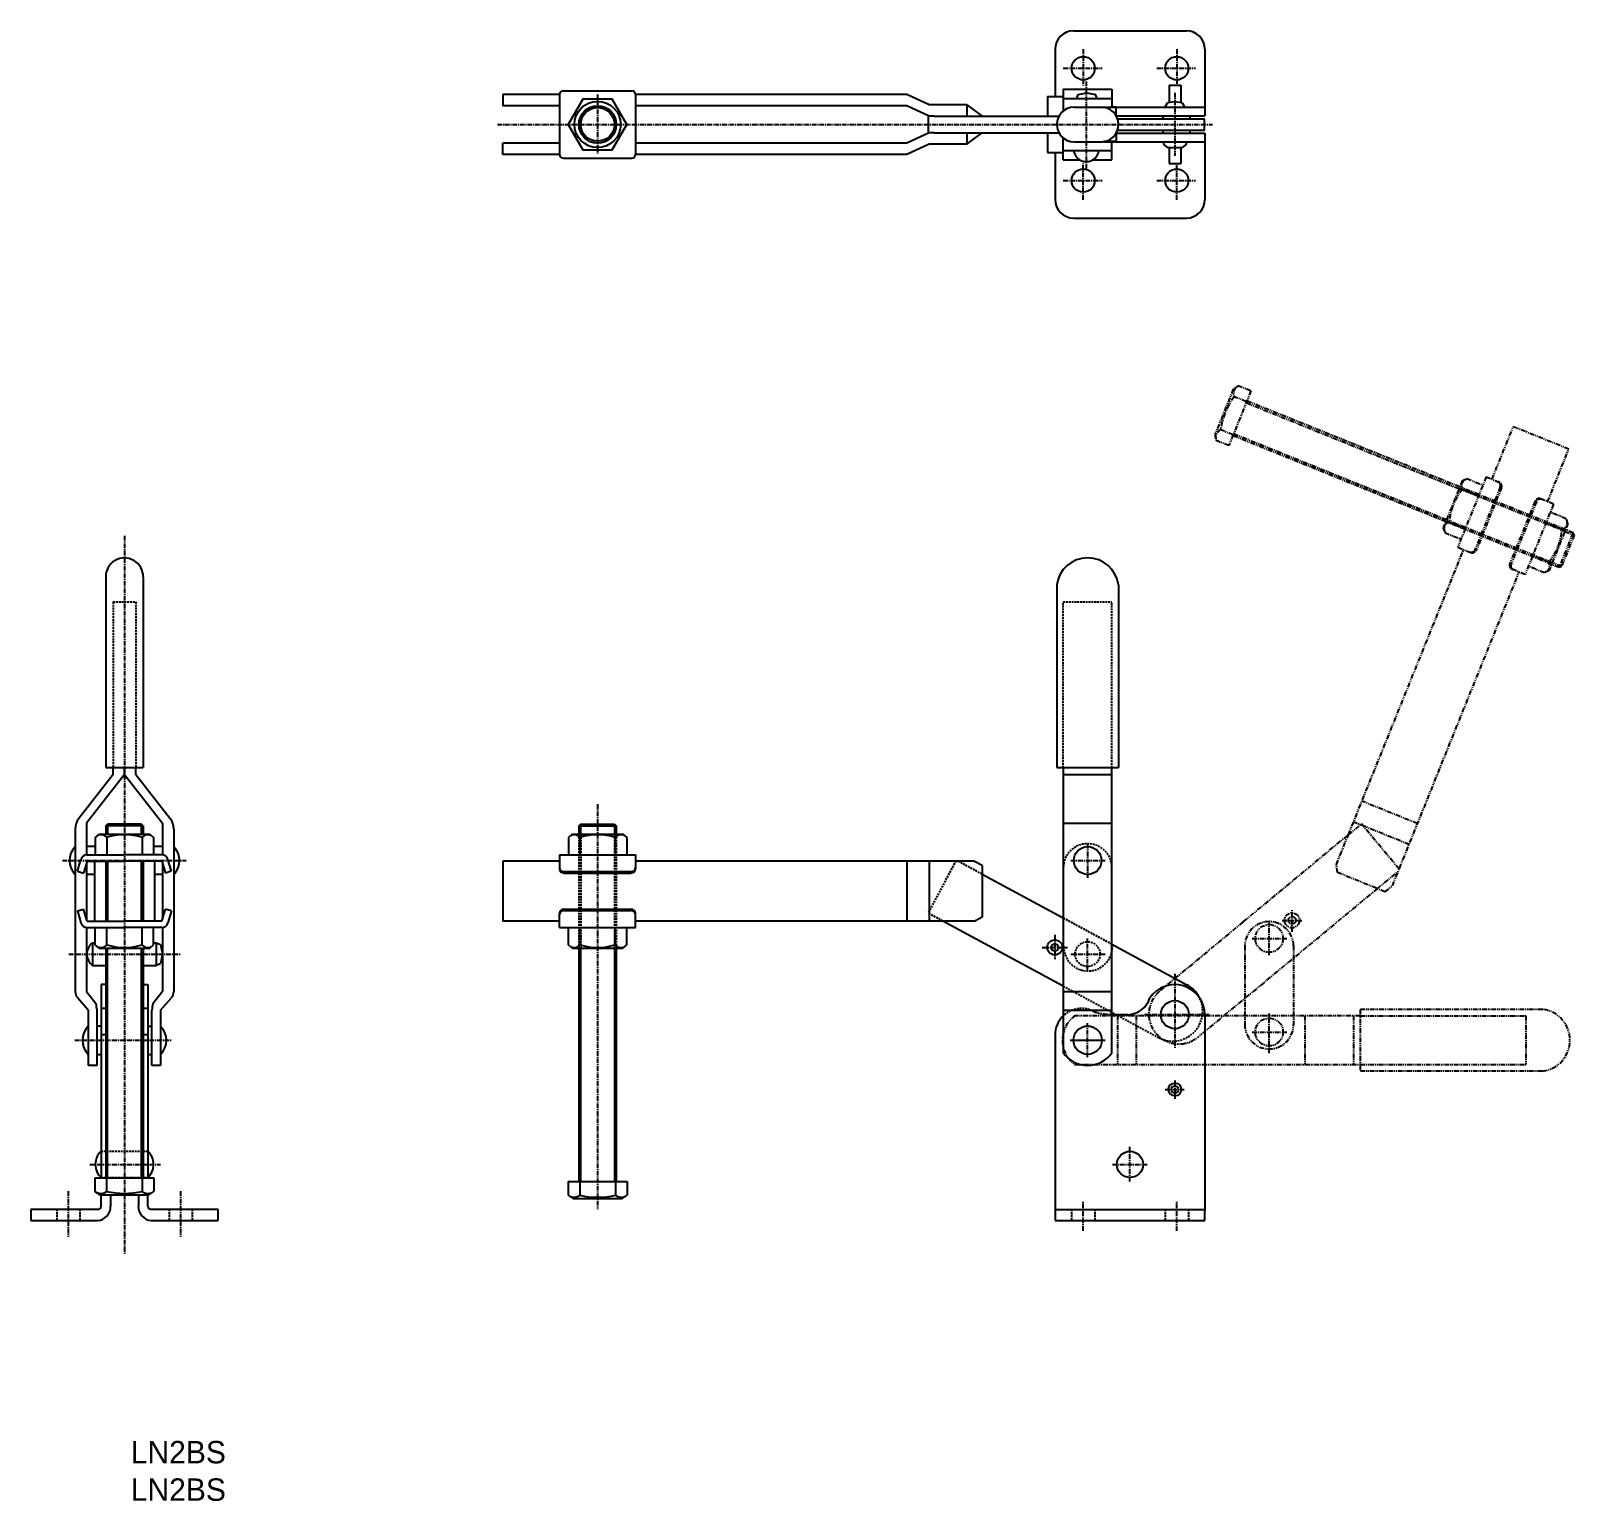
# Model space of a CAD drawing. Extents: x 125 to 537, y 21 to 414.
import ezdxf

# ---------------------------------------------------------------- set-up
doc = ezdxf.new("R2010")
doc.units = 0
for name, pattern in [('CENTER', [2, 1.25, -0.25, 0.25, -0.25]), ('DASHED', [0.75, 0.5, -0.25]), ('PHANTOM', [2.5, 1.25, -0.25, 0.25, -0.25, 0.25, -0.25])]:
    doc.linetypes.add(name, pattern=pattern)
doc.layers.get('0').update_dxf_attribs({"linetype": 'CONTINUOUS'})
doc.layers.add('CENTER', color=1, linetype='CENTER')

msp = doc.modelspace()

# ---------------------------------------------------------------- linework, layer by layer
at = {"color": 7, "linetype": 'CONTINUOUS'}
for p, q in [((403.09, 413.52), (433.23, 413.52)), ((398.16, 408.59), (398.16, 396.02)), ((438.16, 408.59), (438.16, 390.83)), ((265.79, 396.52), (250.66, 396.52)), ((250.66, 396.52), (250.66, 393.52)), ((265.79, 396.49), (265.79, 380.55)), ((266.82, 397.52), (285.06, 397.52)), ((358.55, 396.52), (286.08, 396.52)), ((286.08, 396.49), (286.08, 380.55)), ((364.55, 393.77), (358.55, 396.52)), ((396.08, 396.02), (396.08, 390.77)), ((396.08, 396.02), (400.34, 396.02)), ((400.34, 397.98), (413.34, 397.98)), ((400.34, 397.98), (400.34, 392.15)), ((403.96, 395.46), (404.35, 396.49)), ((404.35, 396.49), (406.66, 397)), ((406.66, 397), (408.97, 396.49)), ((409.36, 395.46), (408.97, 396.49)), ((413.34, 397.98), (413.34, 393.13)), ((428.58, 398.98), (431.72, 398.98)), ((428.58, 398.98), (428.58, 394.46)), ((431.72, 398.98), (431.72, 394.46)), ((265.79, 393.52), (250.66, 393.52)), ((272.02, 395.3), (268.1, 388.52)), ((279.86, 395.3), (272.02, 395.3)), ((283.77, 388.52), (279.86, 395.3)), ((358.55, 393.52), (286.08, 393.52)), ((364.55, 390.77), (358.55, 393.52)), ((374.55, 393.77), (364.55, 393.77)), ((374.55, 393.77), (378.66, 390.77)), ((374.55, 393.77), (374.55, 390.77)), ((400.34, 395.46), (413.34, 395.46)), ((403.22, 393.15), (410.69, 393.15)), ((410.69, 393.15), (438.16, 393.15)), ((414.45, 393.11), (412.98, 393.11)), ((414.45, 390.87), (414.45, 393.11)), ((427.65, 393.4), (428.29, 394.43)), ((427.65, 393.4), (427.65, 393.15)), ((428.29, 394.43), (430.14, 394.61)), ((430.14, 394.61), (431.99, 394.43)), ((431.99, 394.43), (432.63, 393.4)), ((432.63, 393.4), (432.63, 393.15)), ((268.1, 388.52), (272.02, 381.73)), ((279.86, 381.73), (283.77, 388.52)), ((364.23, 390.77), (364.23, 386.27)), ((365.81, 390.77), (364.23, 390.77)), ((365.81, 390.77), (399.17, 390.77)), ((414.7, 390.83), (438.16, 390.83)), ((415.05, 390.06), (438.02, 390.06)), ((426.92, 390.83), (426.92, 390.06)), ((434.17, 390.83), (434.17, 390.06)), ((438.02, 386.98), (438.02, 390.06)), ((265.79, 383.52), (250.66, 383.52)), ((250.66, 380.52), (250.66, 383.52)), ((358.55, 383.52), (286.08, 383.52)), ((364.55, 386.27), (358.55, 383.52)), ((365.81, 386.27), (364.23, 386.27)), ((365.81, 386.27), (399.17, 386.27)), ((374.55, 383.27), (378.66, 386.27)), ((374.55, 386.27), (374.55, 383.27)), ((396.08, 386.27), (396.08, 381.02)), ((400.34, 379.06), (400.34, 384.9)), ((403.22, 383.89), (410.69, 383.89)), ((414.45, 383.93), (411.05, 383.93)), ((411.05, 383.89), (438.16, 383.89)), ((413.34, 379.06), (413.34, 383.91)), ((414.45, 386.17), (414.45, 383.93)), ((414.7, 386.21), (438.16, 386.21)), ((415.05, 386.98), (438.02, 386.98)), ((426.92, 386.98), (426.92, 386.21)), ((427.15, 383.89), (427.15, 383.17)), ((433.13, 383.89), (433.13, 383.17)), ((434.17, 386.98), (434.17, 386.21)), ((438.16, 386.21), (438.16, 368.45)), ((265.79, 380.52), (250.66, 380.52)), ((266.82, 379.52), (285.06, 379.52)), ((272.02, 381.73), (279.86, 381.73)), ((358.55, 380.52), (286.08, 380.52)), ((364.55, 383.27), (358.55, 380.52)), ((374.55, 383.27), (364.55, 383.27)), ((396.08, 381.02), (400.34, 381.02)), ((398.16, 381.02), (398.16, 368.45)), ((400.34, 381.58), (413.34, 381.58)), ((427.15, 383.17), (428.19, 382.35)), ((428.19, 382.35), (432.09, 382.35)), ((428.58, 382.35), (428.58, 378.06)), ((431.72, 382.35), (431.72, 378.06)), ((433.13, 383.17), (432.09, 382.35)), ((400.34, 379.06), (404.59, 379.06)), ((408.01, 379.06), (413.34, 379.06)), ((428.58, 378.06), (431.72, 378.06)), ((403.09, 363.52), (433.23, 363.52)), ((144.55, 267.65), (144.55, 216.74)), ((154.55, 267.65), (154.55, 216.74)), ((398.59, 265.54), (398.59, 216.74)), ((415.09, 265.54), (415.09, 216.74)), ((146.55, 214.91), (137.35, 203.13)), ((149.55, 214.91), (139.39, 201.91)), ((144.55, 216.74), (154.55, 216.74)), ((146.55, 214.91), (146.55, 216.74)), ((149.55, 214.91), (149.55, 216.74)), ((149.55, 214.91), (159.71, 201.91)), ((152.55, 214.91), (152.55, 216.74)), ((152.55, 214.91), (161.75, 203.13)), ((398.59, 216.74), (415.09, 216.74)), ((400.34, 216.74), (400.34, 176.46)), ((400.34, 214.91), (413.34, 214.91)), ((413.34, 169.51), (413.34, 216.74)), ((136.39, 200.36), (136.39, 156.91)), ((139.39, 201.91), (139.39, 193.43)), ((142.8, 198.98), (141.76, 198.07)), ((141.76, 198.07), (141.76, 193.44)), ((142.8, 198.98), (156.3, 198.98)), ((144.55, 201.16), (145.05, 201.66)), ((154.55, 201.16), (144.55, 201.16)), ((144.55, 201.16), (144.55, 198.98)), ((144.82, 198.07), (144.82, 193.44)), ((154.05, 201.66), (145.05, 201.66)), ((154.55, 201.16), (154.05, 201.66)), ((154.27, 198.07), (154.27, 193.44)), ((154.55, 201.16), (154.55, 198.98)), ((156.3, 198.98), (157.33, 198.07)), ((157.33, 198.07), (157.33, 193.44)), ((159.71, 201.91), (159.71, 193.43)), ((162.71, 200.36), (162.71, 156.91)), ((269.19, 198.98), (268.15, 198.07)), ((268.15, 198.07), (268.15, 193.44)), ((269.19, 198.98), (282.69, 198.98)), ((271.44, 201.66), (270.94, 201.16)), ((270.94, 201.16), (270.94, 198.98)), ((270.94, 201.16), (280.94, 201.16)), ((271.21, 198.07), (271.21, 193.44)), ((271.44, 201.66), (280.44, 201.66)), ((280.44, 201.66), (280.94, 201.16)), ((280.66, 198.07), (280.66, 193.44)), ((280.94, 201.16), (280.94, 198.98)), ((282.69, 198.98), (283.72, 198.07)), ((283.72, 198.07), (283.72, 193.44)), ((400.34, 201.91), (413.34, 201.91)), ((141.76, 195.62), (139.39, 195.62)), ((159.71, 195.62), (157.33, 195.62)), ((136.99, 189.05), (137.92, 192.22)), ((139.55, 191.74), (138.62, 188.57)), ((139.39, 191.21), (139.39, 176.27)), ((139.55, 193.44), (149.55, 193.44)), ((139.55, 191.74), (149.55, 191.74)), ((141.55, 191.74), (141.55, 175.74)), ((144.55, 191.74), (144.55, 175.74)), ((159.55, 193.44), (149.55, 193.44)), ((159.55, 191.74), (149.55, 191.74)), ((154.55, 191.74), (154.55, 175.74)), ((157.55, 191.74), (157.55, 175.74)), ((159.55, 191.74), (160.48, 188.57)), ((159.71, 191.21), (159.71, 176.27)), ((162.11, 189.05), (161.18, 192.22)), ((250.66, 191.74), (250.66, 175.74)), ((265.79, 191.74), (250.66, 191.74)), ((265.79, 193.44), (286.08, 193.44)), ((265.79, 193.44), (265.79, 189.71)), ((286.08, 193.44), (286.08, 189.71)), ((376.45, 191.74), (286.08, 191.74)), ((358.55, 191.74), (358.55, 175.74)), ((364.55, 191.74), (364.55, 175.74)), ((378.66, 190.55), (376.45, 191.74)), ((378.66, 190.55), (378.66, 176.78)), ((137.05, 189.04), (138.62, 188.57)), ((137.08, 189.36), (137.06, 189.36)), ((141.55, 188.2), (139.39, 188.2)), ((159.71, 188.2), (157.55, 188.2)), ((162.05, 189.04), (160.48, 188.57)), ((266.92, 188.95), (284.95, 188.95)), ((266.92, 188.57), (284.95, 188.57)), ((378.66, 188.29), (400.34, 176.57)), ((136.99, 178.43), (137.92, 175.26)), ((137.05, 178.45), (138.62, 178.91)), ((139.55, 175.74), (138.62, 178.91)), ((159.55, 175.74), (160.48, 178.91)), ((162.05, 178.45), (160.48, 178.91)), ((162.11, 178.43), (161.18, 175.26)), ((265.79, 174.04), (265.79, 177.78)), ((266.92, 178.91), (284.95, 178.91)), ((266.92, 178.53), (284.95, 178.53)), ((286.08, 174.04), (286.08, 177.78)), ((139.39, 174.05), (139.39, 156.91)), ((139.55, 175.74), (149.55, 175.74)), ((139.55, 174.04), (149.55, 174.04)), ((141.76, 169.41), (141.76, 174.04)), ((144.82, 169.41), (144.82, 174.04)), ((159.55, 175.74), (149.55, 175.74)), ((159.55, 174.04), (149.55, 174.04)), ((154.27, 169.41), (154.27, 174.04)), ((157.33, 169.41), (157.33, 174.04)), ((159.71, 174.05), (159.71, 156.91)), ((265.79, 175.74), (250.66, 175.74)), ((265.79, 174.04), (286.08, 174.04)), ((268.15, 169.41), (268.15, 174.04)), ((271.21, 169.41), (271.21, 174.04)), ((280.66, 169.41), (280.66, 174.04)), ((283.72, 169.41), (283.72, 174.04)), ((368.19, 175.74), (286.08, 175.74)), ((376.74, 175.74), (368.19, 175.74)), ((400.34, 158.39), (368.19, 175.74)), ((378.66, 176.78), (376.74, 175.74)), ((400.34, 176.46), (400.34, 140.55)), ((141.05, 169.91), (141.05, 163.91)), ((141.05, 169.91), (141.76, 169.91)), ((142.8, 168.5), (141.76, 169.41)), ((156.3, 168.5), (157.33, 169.41)), ((157.33, 169.91), (158.05, 169.91)), ((158.05, 169.91), (158.05, 163.91)), ((158.05, 169.91), (159.18, 169.48)), ((159.18, 169.48), (159.75, 166.94)), ((269.19, 168.5), (268.15, 169.41)), ((282.69, 168.5), (283.72, 169.41)), ((413.34, 169.55), (433.36, 158.73)), ((413.34, 140.55), (413.34, 169.49)), ((142.8, 168.5), (156.3, 168.5)), ((143.8, 168.5), (155.3, 168.5)), ((144.55, 168.5), (144.55, 107.16)), ((144.55, 168.5), (144.55, 107.16)), ((154.55, 168.5), (154.55, 107.16)), ((154.55, 168.5), (154.55, 107.16)), ((159.75, 166.94), (159.18, 164.39)), ((269.19, 168.5), (282.69, 168.5)), ((270.94, 168.5), (270.94, 106.16)), ((280.94, 168.5), (280.94, 106.16)), ((141.05, 163.91), (144.55, 163.91)), ((154.55, 163.91), (158.05, 163.91)), ((158.05, 163.97), (159.18, 164.39)), ((139.39, 156.91), (141.99, 153.62)), ((144.55, 158.76), (143.3, 158.76)), ((143.3, 158.76), (143.3, 107.16)), ((154.55, 158.76), (155.8, 158.76)), ((155.8, 158.76), (155.8, 107.16)), ((159.71, 156.91), (157.11, 153.62)), ((400.34, 156.91), (413.34, 156.91)), ((139.88, 151.91), (137.06, 155.19)), ((159.22, 151.91), (162.04, 155.19)), ((139.88, 151.91), (139.88, 137.18)), ((142.22, 137.18), (142.22, 151.91)), ((144.55, 152.39), (143.3, 152.39)), ((155.8, 152.39), (154.55, 152.39)), ((156.88, 137.18), (156.88, 151.91)), ((159.22, 151.91), (159.22, 137.18)), ((400.34, 151.91), (413.34, 151.91)), ((413.17, 150.74), (417.57, 150.74)), ((438.16, 150.74), (438.16, 98.28)), ((143.3, 147.69), (142.22, 147.69)), ((144.55, 145.33), (143.3, 145.33)), ((155.8, 145.33), (154.55, 145.33)), ((155.8, 147.69), (156.88, 147.69)), ((398.16, 145.33), (398.16, 98.28)), ((142.22, 137.18), (139.88, 137.18)), ((142.22, 140.1), (143.3, 140.1)), ((155.8, 140.1), (156.88, 140.1)), ((159.22, 137.18), (156.88, 137.18)), ((141.68, 107.16), (157.42, 107.16)), ((141.68, 107.16), (141.68, 103.54)), ((141.68, 103.54), (143.02, 102.64)), ((144.78, 107.16), (144.78, 103.54)), ((154.31, 107.16), (154.31, 103.54)), ((156.08, 102.64), (157.42, 103.54)), ((157.42, 107.16), (157.42, 103.54)), ((268.07, 106.16), (283.8, 106.16)), ((268.07, 106.16), (268.07, 102.54)), ((271.17, 106.16), (271.17, 102.54)), ((280.7, 106.16), (280.7, 102.54)), ((283.8, 106.16), (283.8, 102.54)), ((143.02, 102.64), (156.08, 102.64)), ((143.3, 99.59), (143.3, 102.64)), ((145.84, 102.64), (145.84, 99.59)), ((153.26, 102.64), (153.26, 99.59)), ((155.8, 99.59), (155.8, 102.64)), ((268.07, 102.54), (269.41, 101.64)), ((269.41, 101.64), (282.47, 101.64)), ((282.47, 101.64), (283.8, 102.54)), ((124.55, 98.74), (124.55, 95.74)), ((142.45, 98.74), (124.55, 98.74)), ((124.55, 95.74), (142.45, 95.74)), ((174.55, 98.74), (156.65, 98.74)), ((156.65, 95.74), (174.55, 95.74)), ((174.55, 95.74), (174.55, 98.74)), ((398.16, 98.74), (438.16, 98.74)), ((398.16, 98.28), (398.16, 95.74)), ((398.16, 95.74), (438.16, 95.74)), ((438.16, 95.74), (438.16, 98.28))]:
    msp.add_line(p, q, dxfattribs=at)
at = {"color": 3, "linetype": 'PHANTOM'}
for p, q in [((445.75, 317.78), (440.86, 305.68)), ((447.09, 318.69), (445.75, 317.78)), ((450.45, 317.33), (447.09, 318.69)), ((450.45, 317.33), (444.55, 302.74)), ((449.28, 314.46), (445.93, 315.81)), ((449.18, 314.21), (506.06, 291.23)), ((506.25, 291.69), (449.37, 314.67)), ((440.86, 305.68), (441.2, 304.1)), ((445.71, 305.62), (442.36, 306.98)), ((502.5, 282.42), (445.63, 305.4)), ((502.69, 282.89), (445.81, 305.87)), ((514.88, 293.75), (520.55, 307.79)), ((535.39, 301.79), (520.55, 307.79)), ((444.55, 302.74), (441.2, 304.1)), ((529.72, 287.76), (535.39, 301.79)), ((506.9, 293.32), (501.84, 280.8)), ((513.31, 294.39), (505.71, 275.58)), ((506.9, 293.32), (508.13, 293.94)), ((508.13, 293.94), (512.43, 292.2)), ((513.31, 294.39), (516.77, 292.99)), ((534.31, 279.81), (506.06, 291.23)), ((534.5, 280.28), (506.25, 291.69)), ((506.98, 291.1), (511.28, 289.36)), ((517.05, 291.66), (510.29, 274.94)), ((517.4, 291.52), (510.64, 274.8)), ((526.36, 287.9), (519.61, 271.18)), ((526.71, 287.76), (519.95, 271.04)), ((531.29, 287.13), (523.69, 268.31)), ((531.29, 287.13), (527.83, 288.52)), ((534.71, 283.2), (530.41, 284.94)), ((501.84, 280.8), (502.3, 279.5)), ((530.76, 271.01), (502.5, 282.42)), ((530.94, 271.47), (502.69, 282.89)), ((503.44, 282.34), (507.74, 280.6)), ((533.56, 280.36), (529.26, 282.1)), ((535.16, 281.9), (530.1, 269.38)), ((535.16, 281.9), (534.71, 283.2)), ((502.3, 279.5), (506.59, 277.77)), ((536.52, 279.46), (532.78, 270.19)), ((536.8, 278.81), (533.43, 270.47)), ((534.31, 279.81), (536.8, 278.81)), ((536.52, 279.46), (534.5, 280.28)), ((536.8, 278.81), (536.52, 279.46)), ((476.52, 198.81), (507.28, 274.94)), ((505.71, 275.58), (509.17, 274.18)), ((530.02, 271.6), (525.72, 273.34)), ((488.27, 185.16), (522.12, 268.95)), ((523.69, 268.31), (520.23, 269.71)), ((528.87, 268.76), (524.58, 270.5)), ((530.1, 269.38), (528.87, 268.76)), ((532.78, 270.19), (530.76, 271.01)), ((533.43, 270.47), (530.94, 271.47)), ((533.43, 270.47), (532.78, 270.19)), ((494.97, 201.76), (480.14, 207.75)), ((492.72, 196.19), (477.89, 202.19)), ((448.39, 175.51), (476.52, 198.81)), ((473.32, 190.89), (476.52, 198.81)), ((476.52, 198.81), (480.01, 201.67)), ((490.07, 189.63), (480.01, 201.67)), ((473.56, 188.72), (473.32, 190.89)), ((486.33, 183.56), (473.56, 188.72)), ((484.24, 184.4), (489.83, 189.03)), ((484.24, 184.4), (465.25, 168.69)), ((486.33, 183.56), (488.27, 185.16)), ((448.39, 175.51), (426.08, 157.05)), ((448.84, 169.09), (448.84, 148.09)), ((461.84, 169.09), (461.84, 148.09)), ((465.25, 168.69), (453.87, 159.27)), ((453.87, 159.27), (436.34, 144.76)), ((439.4, 150.41), (403.48, 150.41)), ((414.84, 150.41), (414.84, 137.41)), ((419.84, 150.41), (419.84, 137.41)), ((479.67, 150.41), (439.4, 150.41)), ((464.84, 150.41), (464.84, 137.41)), ((477.84, 150.41), (477.84, 137.41)), ((528.48, 152.16), (479.67, 152.16)), ((479.67, 152.16), (479.67, 135.66)), ((479.67, 150.41), (523.91, 150.41)), ((523.91, 150.41), (523.91, 137.41)), ((403.48, 137.41), (432.42, 137.41)), ((432.45, 137.41), (479.67, 137.41)), ((479.67, 137.41), (523.91, 137.41)), ((528.48, 135.66), (479.67, 135.66))]:
    msp.add_line(p, q, dxfattribs=at)
at = {"color": 3, "linetype": 'DASHED'}
for p, q in [((146.55, 260.97), (146.55, 216.74)), ((146.55, 260.97), (152.55, 260.97)), ((152.55, 260.97), (152.55, 216.74)), ((400.34, 260.97), (413.34, 260.97)), ((400.34, 216.74), (400.34, 260.97)), ((413.34, 216.74), (413.34, 260.97)), ((270.94, 198.98), (270.94, 168.5)), ((271.44, 198.98), (271.44, 168.5)), ((280.44, 198.98), (280.44, 168.5)), ((280.94, 198.98), (280.94, 168.5)), ((371.63, 191.74), (364.23, 177.9)), ((378.66, 188.29), (372.28, 191.74)), ((368.19, 175.74), (364.23, 177.9)), ((400.34, 176.57), (413.34, 169.55)), ((400.34, 158.39), (425.81, 144.62)), ((143.3, 114.24), (155.8, 114.24)), ((143.3, 107.24), (155.8, 107.24)), ((131.45, 98.74), (131.45, 95.74)), ((137.65, 98.74), (137.65, 95.74)), ((161.45, 98.74), (161.45, 95.74)), ((167.65, 98.74), (167.65, 95.74)), ((402.56, 98.74), (402.56, 95.74)), ((408.76, 98.74), (408.76, 95.74)), ((427.56, 98.74), (427.56, 95.74)), ((433.76, 98.74), (433.76, 95.74))]:
    msp.add_line(p, q, dxfattribs=at)
at = {"color": 3, "linetype": 'CONTINUOUS'}
for p, q in [((145.05, 201.66), (145.05, 198.98)), ((154.05, 201.66), (154.05, 198.98)), ((271.44, 198.98), (271.44, 201.66)), ((280.44, 201.66), (280.44, 198.98)), ((145.05, 191.74), (145.05, 175.74)), ((154.05, 191.74), (154.05, 175.74)), ((145.05, 107.16), (145.05, 168.5)), ((154.05, 168.5), (154.05, 107.16)), ((271.44, 106.16), (271.44, 168.5)), ((280.44, 168.5), (280.44, 106.16))]:
    msp.add_line(p, q, dxfattribs=at)
at = {"color": 7, "linetype": 'CONTINUOUS'}
for centre, radius in [((405.66, 403.52), 3.1), ((430.66, 403.52), 3.1), ((275.94, 388.52), 6.17), ((275.94, 388.52), 5), ((405.66, 373.52), 3.1), ((430.66, 373.52), 3.1), ((406.84, 191.91), 3.71), ((398.08, 168.7), 2), ((398.08, 168.7), 0.989), ((430.14, 150.74), 3.75), ((406.84, 143.91), 3.79), ((430.15, 130.74), 1.72), ((430.14, 130.74), 0.989), ((418.16, 110.74), 3.5)]:
    msp.add_circle(centre, radius, dxfattribs=at)
at = {"color": 3, "linetype": 'CONTINUOUS'}
msp.add_circle((275.94, 388.52), 4.5, dxfattribs=at)
at = {"color": 3, "linetype": 'PHANTOM'}
for centre, radius in [((461.45, 175.93), 2), ((455.34, 171.09), 3.71), ((461.45, 175.93), 0.989), ((455.34, 146.09), 3.71)]:
    msp.add_circle(centre, radius, dxfattribs=at)
at = {"color": 3, "linetype": 'DASHED'}
msp.add_circle((406.84, 166.91), 3.32, dxfattribs=at)
at = {"color": 7, "linetype": 'CONTINUOUS'}
for centre, radius, start, end in [((403.09, 408.59), 4.93, 90, 180), ((433.23, 408.59), 4.93, 0, 90), ((266.82, 396.49), 1.03, 90, 180), ((285.06, 396.49), 1.03, 0, 90), ((403.22, 388.52), 4.63, 90, 270), ((410.46, 388.52), 4.63, 270, 90), ((266.82, 380.55), 1.03, 180, 270), ((285.06, 380.55), 1.03, 270, 0), ((406.48, 382), 3.4, 187.0372, 352.9628), ((403.09, 368.45), 4.93, 180, 270), ((433.23, 368.45), 4.93, 270, 0), ((149.55, 267.74), 5, 358.9949, 181.0051), ((406.84, 264.41), 8.33, 7.8079, 172.1921), ((140.89, 200.36), 4.5, 142, 180), ((158.21, 200.36), 4.5, 0, 38), ((143.29, 196.85), 1.96, 38.6849, 121.158), ((149.55, 183.26), 15.55, 72.3144, 107.6856), ((155.8, 196.85), 1.96, 58.842, 141.3151), ((269.68, 196.85), 1.96, 38.6849, 121.158), ((275.94, 183.26), 15.55, 72.3144, 107.6856), ((282.19, 196.85), 1.96, 58.842, 141.3151), ((140.11, 191.91), 5.25, 135.0439, 224.9561), ((158.99, 191.91), 5.25, 315.0439, 44.9561), ((139.55, 191.74), 1.7, 90, 163.5828), ((159.55, 191.74), 1.7, 16.4172, 90), ((266.92, 190.08), 1.13, 180, 270), ((266.92, 189.71), 1.13, 180, 270), ((284.95, 190.08), 1.13, 270, 0), ((284.95, 189.71), 1.13, 270, 0), ((266.92, 177.78), 1.13, 90, 180), ((266.92, 177.4), 1.13, 90, 180), ((284.95, 177.78), 1.13, 0, 90), ((284.95, 177.4), 1.13, 0, 90), ((139.55, 175.74), 1.7, 196.4172, 270), ((159.55, 175.74), 1.7, 270, 343.5828), ((143.21, 166.91), 3.7, 125.8168, 234.1832), ((143.29, 170.63), 1.96, 238.842, 321.3152), ((149.55, 184.22), 15.55, 252.3144, 287.6856), ((155.8, 170.63), 1.96, 218.6849, 301.158), ((269.68, 170.63), 1.96, 238.842, 321.3152), ((275.94, 184.22), 15.55, 252.3144, 287.6856), ((282.19, 170.63), 1.96, 218.6849, 301.158), ((138.94, 156.91), 2.54, 180, 222.4153), ((160.16, 156.91), 2.54, 317.5847, 0), ((430.14, 150.74), 8.02, 0, 146.1812), ((429.59, 151.67), 8, 27.9327, 61.8606), ((121.68, 150.01), 20.63, 5.2649, 10.0762), ((177.42, 150.01), 20.63, 169.9238, 174.7351), ((417.27, 157.28), 6.55, 272.6373, 341.5174), ((405.23, 145.33), 7.07, 135.6718, 180), ((143.8, 143.9), 5.46, 135.9779, 224.0221), ((155.29, 143.9), 5.46, 315.9779, 44.0221), ((406.84, 145.13), 7.96, 215.2093, 324.7907), ((146.52, 110.74), 4.76, 132.6486, 227.3514), ((152.58, 110.74), 4.76, 312.6486, 47.3514), ((143.23, 105.39), 2.41, 242.0156, 310.07), ((149.55, 123.34), 20.36, 256.4678, 283.5324), ((155.87, 105.39), 2.41, 229.9274, 297.982), ((142.04, 99.53), 3.81, 276.2519, 0.9519), ((142.45, 99.59), 0.848, 270, 0), ((157.06, 99.53), 3.81, 179.0481, 263.7481), ((156.65, 99.59), 0.848, 180, 270), ((269.62, 104.39), 2.41, 242.0156, 310.07), ((275.94, 122.34), 20.36, 256.4678, 283.5324), ((282.25, 104.39), 2.41, 229.9274, 297.982)]:
    msp.add_arc(centre, radius, start, end, dxfattribs=at)
at = {"color": 3, "linetype": 'PHANTOM'}
for centre, radius, start, end in [((448.22, 316.56), 2.41, 130.0156, 198.07), ((462.5, 303.98), 20.36, 144.4678, 171.5324), ((443.49, 304.85), 2.41, 117.9274, 185.982), ((508.69, 292.06), 1.96, 126.842, 209.3152), ((516, 292.08), 1.13, 338, 68), ((516.35, 291.94), 1.13, 338, 68), ((518.95, 281.17), 15.55, 140.3144, 175.6856), ((527.41, 287.47), 1.13, 68, 158), ((527.76, 287.33), 1.13, 68, 158), ((504.01, 280.46), 1.96, 106.6849, 189.158), ((518.05, 281.53), 15.55, 320.3144, 355.6856), ((533, 282.24), 1.96, 286.6849, 9.158), ((509.25, 275.37), 1.13, 248, 338), ((509.59, 275.23), 1.13, 248, 338), ((520.65, 270.76), 1.13, 158, 248), ((521, 270.62), 1.13, 158, 248), ((528.31, 270.64), 1.96, 306.842, 29.3151), ((455.34, 169.09), 6.5, 0, 180), ((431.21, 150.9), 8, 129.8606, 275.9327), ((408.07, 143.91), 7.96, 125.2093, 234.7907), ((527.35, 143.91), 8.33, 277.8079, 82.1921), ((431.21, 150.9), 8, 275.9327, 309.8606), ((455.34, 148.09), 6.5, 180, 0)]:
    msp.add_arc(centre, radius, start, end, dxfattribs=at)
at = {"color": 3, "linetype": 'DASHED'}
for centre, radius, start, end in [((406.84, 189.91), 6.5, 0, 180), ((406.97, 168.91), 6.5, 180, 0), ((429.59, 151.67), 8, 241.8606, 27.9327), ((405.23, 145.33), 7.07, 59.7976, 135.6718), ((414.52, 173.48), 22.78, 255.4252, 266.6155)]:
    msp.add_arc(centre, radius, start, end, dxfattribs=at)
at = {"layer": 'CENTER', "color": 1, "linetype": 'CENTER'}
for p, q in [((405.66, 408.64), (405.66, 398.95)), ((430.66, 408.64), (430.66, 398.95)), ((400.29, 403.52), (410.69, 403.52)), ((406.48, 399.99), (406.48, 376.65)), ((425.29, 403.52), (435.69, 403.52)), ((275.94, 396.49), (275.94, 380.55)), ((430.14, 397), (430.14, 380.14)), ((249.19, 388.52), (440.2, 388.52)), ((405.66, 368.4), (405.66, 378.09)), ((430.66, 368.4), (430.66, 378.09)), ((400.29, 373.52), (410.69, 373.52)), ((425.29, 373.52), (435.69, 373.52)), ((149.55, 278.6), (149.55, 86.63)), ((275.94, 207), (275.94, 98.77)), ((406.84, 196.36), (406.84, 187.31)), ((133.02, 191.91), (166.06, 191.91)), ((402.32, 191.91), (411.62, 191.91)), ((461.45, 172.89), (461.45, 178.78)), ((455.34, 166.59), (455.34, 175.29)), ((458.77, 175.93), (464.23, 175.93)), ((398.08, 172.02), (398.08, 165.57)), ((406.84, 162.41), (406.84, 171.11)), ((450.82, 171.09), (460.12, 171.09)), ((134.68, 166.91), (164.49, 166.91)), ((394.73, 168.7), (401.43, 168.7)), ((402.32, 166.91), (411.62, 166.91)), ((430.14, 161.62), (430.14, 141.77)), ((406.84, 139.42), (406.84, 148.51)), ((422.06, 150.74), (439.47, 150.74)), ((455.34, 140.46), (455.34, 151.09)), ((450.82, 146.09), (460.12, 146.09)), ((136.28, 143.91), (162.08, 143.91)), ((402.14, 143.91), (411.49, 143.91)), ((402.32, 143.91), (411.62, 143.91)), ((430.14, 133.19), (430.14, 128.27)), ((427.53, 130.74), (432.59, 130.74)), ((418.16, 106.2), (418.16, 115.51)), ((140.28, 110.74), (159.18, 110.74)), ((413.46, 110.74), (422.81, 110.74)), ((134.55, 103.58), (134.55, 91.36)), ((164.55, 103.58), (164.55, 91.36)), ((405.66, 93.02), (405.66, 100.83)), ((430.66, 93.02), (430.66, 100.83))]:
    msp.add_line(p, q, dxfattribs=at)

# ---------------------------------------------------------------- texts
at = {"color": 7, "linetype": 'CONTINUOUS'}
for p in [(151.23, 30.88), (151.23, 20.88)]:
    msp.add_text('LN2BS', height=6, dxfattribs=at).set_placement(p)

doc.saveas('drawing.dxf')
